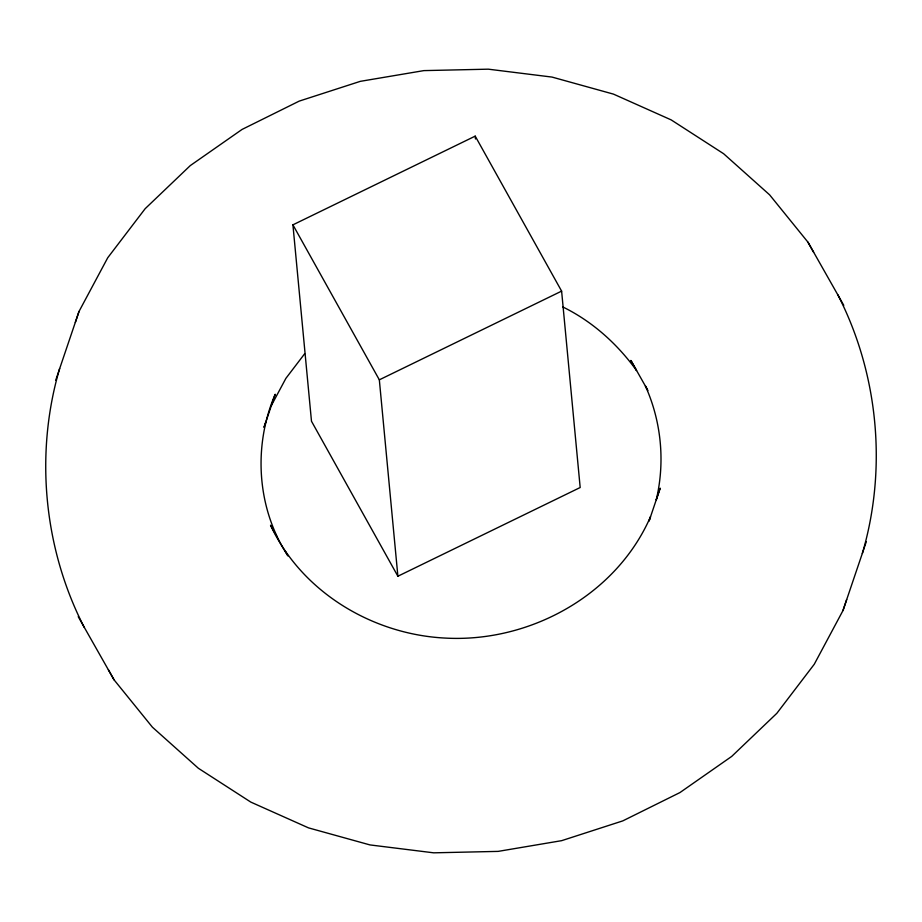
<?xml version="1.0" encoding="UTF-8"?>
<svg xmlns="http://www.w3.org/2000/svg" width="922" height="922" viewBox="0 0 922 922"><rect width="100%" height="100%" fill="white"/><g stroke="black" fill="none" stroke-linecap="round" stroke-linejoin="round"><path stroke-width="1.38" d="M59.653 368.535C34.621 453.67 43.668 548.521 84.271 627.421M264.13 427.024L275.194 394.247C252.985 445.891 256.789 508.137 287.652 555.47M862.347 553.465C887.379 468.33 878.332 373.479 837.729 294.579M75.327 322.446L79.015 311.452L107.747 257.734L145.146 208.706L190.289 165.591L242.071 129.426L299.224 101.109L360.318 81.343L423.866 70.614L488.303 69.173L552.024 77.079L613.487 94.125L671.158 119.883L723.632 153.732L769.605 194.83L807.949 242.163L843.78 305.355M264.003 427.312L265.755 422.103M649.261 520.423L650.494 516.758C616.253 595.232 529.804 642.68 445.522 638.093C372.73 634.567 301.713 592.143 270.526 525.206L276.588 535.982M78.22 616.645L114.051 679.837L152.395 727.17L198.368 768.268L250.842 802.117L308.513 827.875L369.976 844.921L433.697 852.827L498.134 851.386L561.682 840.657L622.776 820.891L679.929 792.574L731.711 756.409L776.854 713.294L814.253 664.266L842.985 610.548L846.673 599.554M55.723 380.256L79.015 311.452M649.053 521.126L660.187 488.176L656.245 499.897C665.235 461.945 661.385 421.596 645.412 386.018L646.76 388.404M842.985 610.548L866.277 541.744M271.506 405.242L285.901 378.343L304.629 353.794M292.919 224.841L475.21 136.133L561.613 291.122L580.18 487.519L397.889 576.227L311.486 421.239L292.919 224.841L379.334 379.829L397.889 576.227M379.334 379.829L561.613 291.122M562.812 306.957C592.35 321.386 617.383 343.964 636.56 370.54L630.89 360.444L647.924 390.536M807.949 242.163L813.63 252.271M285.44 551.46L287.964 555.943M108.37 669.729L114.051 679.837M475.21 136.133L475.475 139.003"/></g></svg>
